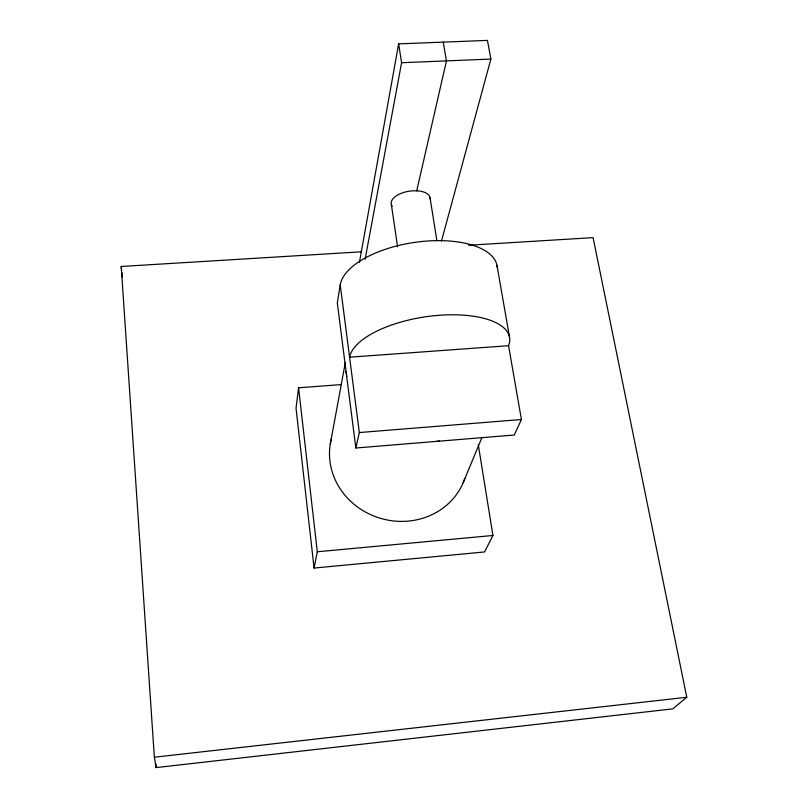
<?xml version="1.0" encoding="UTF-8"?>
<svg xmlns="http://www.w3.org/2000/svg" width="808" height="808" viewBox="0 0 808 808"><rect width="100%" height="100%" fill="white"/><g stroke="black" fill="none" stroke-linecap="round" stroke-linejoin="round"><path stroke-width="1.21" d="M341.329 384.588L298.566 387.8L296.031 408.141L314.08 568.054L484.558 551.955L492.93 535.482L478.296 444.743M497.274 267.61A79.376 35.956 -8.7 0 0 420.493 241.643A79.376 35.956 -8.7 0 0 340.229 284.87L337.31 303.061L355.843 448.006L514.241 435.017L521.413 419.514L508.565 345.703A80.992 33.249 -8.6 0 0 439.754 315.251A80.992 33.249 -8.6 0 0 349.581 357.197L508.565 345.703M359.439 262.317L398.627 43.874L487.446 40.4L490.88 59.065L441.471 241.087M330.27 444.097L345.319 362.641M365.105 259.317L401.586 62.731L398.627 43.874M314.08 568.054L317.291 551.763L298.566 387.8M355.843 448.006L359.328 432.543L340.229 284.87M416.716 190.85L446.45 60.893L443.249 42.127M463.156 482.76L481.932 437.512M468.509 245.248L593.082 237.633L686.79 697.264L672.761 708.869L156.106 767.6L154.358 757.207L121.21 266.478L361.55 251.793M154.358 757.207L686.79 697.264M317.291 551.763L492.93 535.482M359.328 432.543L521.413 419.514M401.586 62.731L490.88 59.065M496.96 265.287L509.474 336.865M429.987 197.354L436.875 240.713M391.385 204.677L397.587 246.814M121.21 266.478L121.604 270.054M121.857 272.427L122.382 277.184M155.853 763.823L156.106 767.6M439.451 441.077A79.174 71.316 16.5 0 1 435.815 441.451M346.733 376.437A79.174 71.316 16.5 0 1 346.117 371.569M464.863 478.265A69.629 64.448 16.5 0 1 380.76 518.403A69.629 64.448 16.5 0 1 331.229 439.38M392.203 206.252A19.685 9.817 -8.8 0 1 412.969 190.799L417.948 190.87A19.685 9.817 -8.8 0 1 430.149 199.061"/></g></svg>
